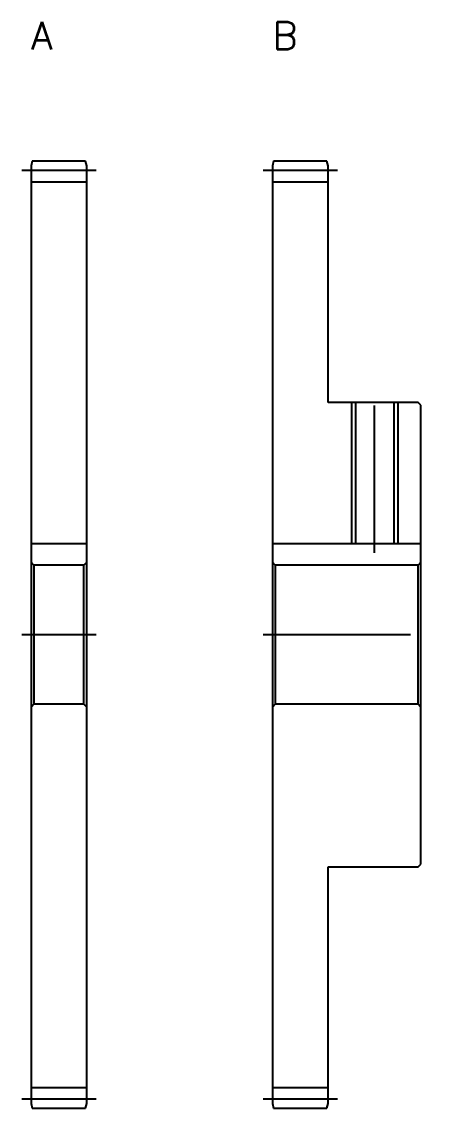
# Model space of a CAD drawing. Extents: x -1 to 165, y -13 to 127.
# Drawn here: x 121 to 165, y 10 to 127 of the extents above; entities that cross this region are included whole.
import ezdxf

# ---------------------------------------------------------------- set-up
doc = ezdxf.new("R2010")
doc.units = 0
doc.header["$LTSCALE"] = 0.5
doc.linetypes.add('CENTER', pattern=[50.8, 31.75, -6.35, 6.35, -6.35])
for name, color, linetype in [('MSM_CENTER', 1, 'CENTER'), ('MSM_CONTINUOUS', 7, 'CONTINUOUS'), ('MSM_NARROW', 5, 'CONTINUOUS'), ('MSM_PART_NUMBER', 7, 'CONTINUOUS')]:
    doc.layers.add(name, color=color, linetype=linetype)
doc.styles.get("Standard").update_dxf_attribs({"font": 'txt.shx', "height": 2, "bigfont": 'bigfont.shx'})

# ---------------------------------------------------------------- blocks, each defined once
blk = doc.blocks.new('*U6')
at = {"layer": 'MSM_PART_NUMBER'}
blk.add_text('A', height=3, dxfattribs=at).set_placement((122, 124))
blk = doc.blocks.new('*U7')
at = {"layer": 'MSM_PART_NUMBER'}
blk.add_text('B', height=3, dxfattribs=at).set_placement((148, 124))

msp = doc.modelspace()

# ---------------------------------------------------------------- linework, layer by layer
at = {"layer": 'MSM_CENTER'}
for p, q in [((121, 111), (129, 111)), ((147, 111), (155, 111)), ((159, 69.8), (159, 87)), ((121, 61), (129, 61)), ((147, 61), (165, 61)), ((121, 11), (129, 11)), ((147, 11), (155, 11))]:
    msp.add_line(p, q, dxfattribs=at)
at = {"layer": 'MSM_CONTINUOUS'}
for p, q in [((122.13, 112), (122, 111.5)), ((122, 111.5), (122, 10.5)), ((127.87, 112), (122.13, 112)), ((128, 111.5), (127.87, 112)), ((128, 10.5), (128, 111.5)), ((148.13, 112), (148, 111.5)), ((148, 111.5), (148, 10.5)), ((153.87, 112), (148.13, 112)), ((154, 111.5), (153.87, 112)), ((154, 86), (154, 111.5)), ((122, 109.75), (128, 109.75)), ((148, 109.75), (154, 109.75)), ((163.7, 86), (154, 86)), ((156.93, 86), (156.93, 70.8)), ((161.07, 86), (161.07, 70.8)), ((164, 85.7), (163.7, 86)), ((164, 36.3), (164, 85.7)), ((122, 70.8), (128, 70.8)), ((148, 70.8), (164, 70.8)), ((122.3, 68.5), (122, 68.8)), ((127.7, 68.5), (122.3, 68.5)), ((122.3, 68.5), (122.3, 53.5)), ((128, 68.8), (127.7, 68.5)), ((127.7, 53.5), (127.7, 68.5)), ((148.3, 68.5), (148, 68.8)), ((163.7, 68.5), (148.3, 68.5)), ((148.3, 68.5), (148.3, 53.5)), ((164, 68.8), (163.7, 68.5)), ((163.7, 53.5), (163.7, 68.5)), ((122.3, 53.5), (122, 53.2)), ((127.7, 53.5), (122.3, 53.5)), ((128, 53.2), (127.7, 53.5)), ((148.3, 53.5), (148, 53.2)), ((163.7, 53.5), (148.3, 53.5)), ((164, 53.2), (163.7, 53.5)), ((163.7, 36), (164, 36.3)), ((154, 10.5), (154, 36)), ((154, 36), (163.7, 36)), ((122, 12.25), (128, 12.25)), ((148, 12.25), (154, 12.25)), ((122, 10.5), (122.13, 10)), ((122.13, 10), (127.87, 10)), ((127.87, 10), (128, 10.5)), ((148, 10.5), (148.13, 10)), ((148.13, 10), (153.87, 10)), ((153.87, 10), (154, 10.5))]:
    msp.add_line(p, q, dxfattribs=at)
at = {"layer": 'MSM_NARROW'}
for p, q in [((156.5, 86), (156.5, 70.8)), ((161.5, 86), (161.5, 70.8))]:
    msp.add_line(p, q, dxfattribs=at)

# ---------------------------------------------------------------- block references
at = {"layer": 'MSM_CONTINUOUS'}
for name in ['*U6', '*U7']:
    msp.add_blockref(name, (0, 0), dxfattribs=at)

doc.saveas('drawing.dxf')
